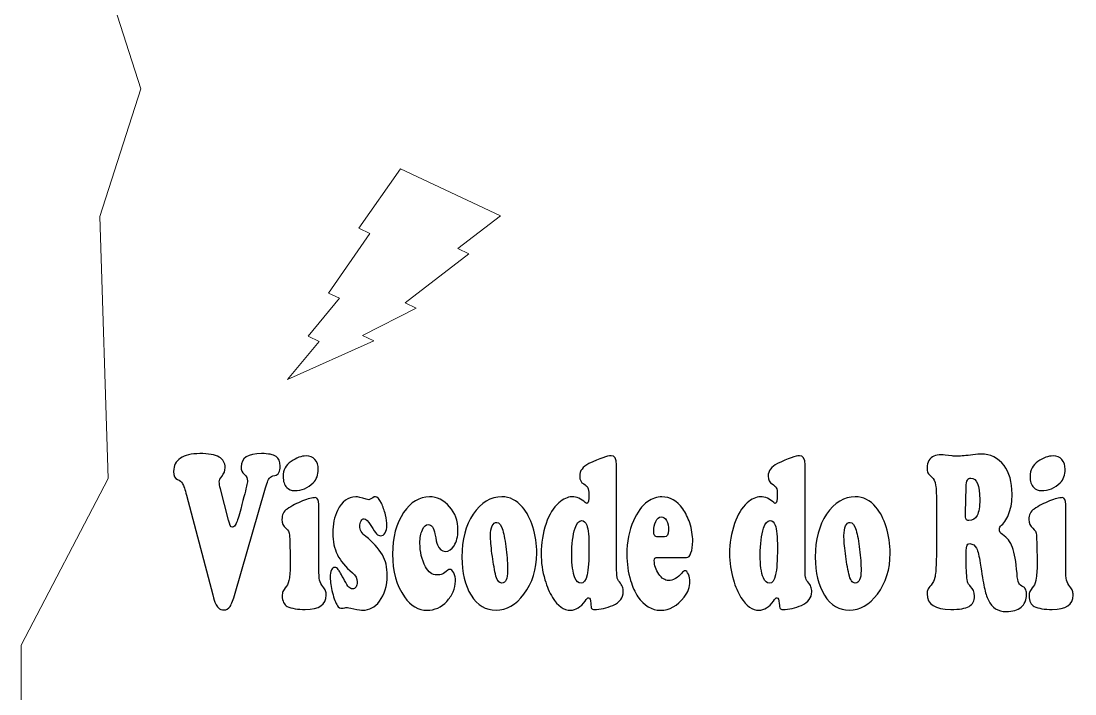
# Model space of a CAD drawing. Header units: millimetres. Extents: x -36.6 to 36.6, y -61.5 to 34.1.
# Drawn here: x -36.63 to 0.76, y -37.58 to -13.7 of the extents above; entities that cross this region are included whole.
import ezdxf

# ---------------------------------------------------------------- set-up
doc = ezdxf.new("R2010")
doc.units = ezdxf.units.MM
doc.header["$MEASUREMENT"] = 0
doc.layers.add('Camada 1', color=7, linetype='Continuous')

msp = doc.modelspace()

# ---------------------------------------------------------------- linework, layer by layer
at = {"layer": 'Camada 1', "color": 240, "lineweight": 9}
msp.add_open_spline([(2.6558, -61.481), (13.2962, -59.6781), (24.0789, -58.4279), (36.6337, -44.917), (36.6337, -44.917), (36.6337, -44.917), (36.6337, -35.8529), (36.6337, -35.8529), (36.6337, -35.8529), (36.6337, -35.8529), (33.5469, -29.9349), (33.5469, -29.9349), (33.5469, -29.9349), (33.5469, -29.9349), (33.8355, -20.6346), (33.8355, -20.6346), (33.8355, -20.6346), (33.8355, -20.6346), (32.3837, -16.1027), (32.3837, -16.1027), (32.3837, -16.1027), (32.3837, -16.1027), (33.8355, -11.5709), (33.8355, -11.5709), (33.8355, -11.5709), (33.8355, -11.5709), (33.5469, -2.2706), (33.5469, -2.2706), (33.5469, -2.2706), (33.5469, -2.2706), (36.6337, 3.6474), (36.6337, 3.6474), (36.6337, 3.6474), (36.6337, 3.6474), (36.6337, 12.7115), (36.6337, 12.7115), (36.6337, 12.7115), (24.0789, 26.2224), (13.2962, 27.4726), (2.6558, 29.2755), (2.6558, 29.2755), (2.6558, 29.2755), (2.6558, 31.2407), (2.6558, 31.2407), (2.6558, 31.2407), (2.6558, 31.2407), (2.6159, 31.2407), (2.6159, 31.2407), (2.6159, 31.2407), (2.6159, 32.8047), (1.3658, 34.0726), (-0.1763, 34.0726), (-0.1763, 34.0726), (-1.7184, 34.0726), (-2.9685, 32.8047), (-2.9685, 31.2407), (-2.9685, 31.2407), (-2.9685, 31.2407), (-3.0084, 31.2407), (-3.0084, 31.2407), (-3.0084, 31.2407), (-3.0084, 31.2407), (-3.0084, 29.2299), (-3.0084, 29.2299), (-3.0084, 29.2299), (-19.2991, 28.4304), (-30.5081, 20.9288), (-36.6336, 13.8361), (-36.6336, 13.8361), (-36.6336, 13.8361), (-36.6335, 3.6474), (-36.6335, 3.6474), (-36.6335, 3.6474), (-36.6335, 3.6474), (-33.5467, -2.2706), (-33.5467, -2.2706), (-33.5467, -2.2706), (-33.5467, -2.2706), (-33.8353, -11.5709), (-33.8353, -11.5709), (-33.8353, -11.5709), (-33.8353, -11.5709), (-32.3835, -16.1027), (-32.3835, -16.1027), (-32.3835, -16.1027), (-32.3835, -16.1027), (-33.8353, -20.6346), (-33.8353, -20.6346), (-33.8353, -20.6346), (-33.8353, -20.6346), (-33.5467, -29.9349), (-33.5467, -29.9349), (-33.5467, -29.9349), (-33.5467, -29.9349), (-36.6335, -35.8529), (-36.6335, -35.8529), (-36.6335, -35.8529), (-36.6335, -35.8529), (-36.6336, -46.0416), (-36.6336, -46.0416), (-36.6336, -46.0416), (-30.5081, -53.1343), (-19.2991, -60.6359), (-3.0084, -61.4354), (-3.0084, -61.4354), (2.6558, -61.481), (-3.0084, -61.4354), (2.6558, -61.481)], degree=3, knots=[0, 0, 0, 0, 0.0357143, 0.0357143, 0.0357143, 0.0357143, 0.0714286, 0.0714286, 0.0714286, 0.0714286, 0.1071429, 0.1071429, 0.1071429, 0.1071429, 0.1428571, 0.1428571, 0.1428571, 0.1428571, 0.1785714, 0.1785714, 0.1785714, 0.1785714, 0.2142857, 0.2142857, 0.2142857, 0.2142857, 0.25, 0.25, 0.25, 0.25, 0.2857143, 0.2857143, 0.2857143, 0.2857143, 0.3214286, 0.3214286, 0.3214286, 0.3214286, 0.3571429, 0.3571429, 0.3571429, 0.3571429, 0.3928571, 0.3928571, 0.3928571, 0.3928571, 0.4285714, 0.4285714, 0.4285714, 0.4285714, 0.4642857, 0.4642857, 0.4642857, 0.4642857, 0.5, 0.5, 0.5, 0.5, 0.5357143, 0.5357143, 0.5357143, 0.5357143, 0.5714286, 0.5714286, 0.5714286, 0.5714286, 0.6071429, 0.6071429, 0.6071429, 0.6071429, 0.6428571, 0.6428571, 0.6428571, 0.6428571, 0.6785714, 0.6785714, 0.6785714, 0.6785714, 0.7142857, 0.7142857, 0.7142857, 0.7142857, 0.75, 0.75, 0.75, 0.75, 0.7857143, 0.7857143, 0.7857143, 0.7857143, 0.8214286, 0.8214286, 0.8214286, 0.8214286, 0.8571429, 0.8571429, 0.8571429, 0.8571429, 0.8928571, 0.8928571, 0.8928571, 0.8928571, 0.9285714, 0.9285714, 0.9285714, 0.9285714, 1, 1, 1, 1], dxfattribs=at)
at = {"layer": 'Camada 1', "color": 175, "lineweight": 9}
msp.add_open_spline([(-19.6238, -20.6148), (-19.6238, -20.6148), (-23.1707, -18.9435), (-23.1707, -18.9435), (-23.1707, -18.9435), (-23.1707, -18.9435), (-24.6475, -21.0553), (-24.6475, -21.0553), (-24.6475, -21.0553), (-24.6475, -21.0553), (-24.2533, -21.2411), (-24.2533, -21.2411), (-24.2533, -21.2411), (-24.2533, -21.2411), (-25.7302, -23.353), (-25.7302, -23.353), (-25.7302, -23.353), (-25.7302, -23.353), (-25.336, -23.5388), (-25.336, -23.5388), (-25.336, -23.5388), (-25.336, -23.5388), (-26.4519, -24.8848), (-26.4519, -24.8848), (-26.4519, -24.8848), (-26.4519, -24.8848), (-26.0578, -25.0705), (-26.0578, -25.0705), (-26.0578, -25.0705), (-26.0578, -25.0705), (-27.1738, -26.4167), (-27.1738, -26.4167), (-27.1738, -26.4167), (-27.1738, -26.4167), (-24.1205, -25.0475), (-24.1205, -25.0475), (-24.1205, -25.0475), (-24.1205, -25.0475), (-24.5146, -24.8618), (-24.5146, -24.8618), (-24.5146, -24.8618), (-24.5146, -24.8618), (-22.6105, -23.8871), (-22.6105, -23.8871), (-22.6105, -23.8871), (-22.6105, -23.8871), (-23.0046, -23.7014), (-23.0046, -23.7014), (-23.0046, -23.7014), (-23.0046, -23.7014), (-20.7396, -21.9609), (-20.7396, -21.9609), (-20.7396, -21.9609), (-20.7396, -21.9609), (-21.1337, -21.7752), (-21.1337, -21.7752), (-21.1337, -21.7752), (-21.1337, -21.7752), (-19.6238, -20.6148), (-19.6238, -20.6148)], degree=3, knots=[0, 0, 0, 0, 0.0625, 0.0625, 0.0625, 0.0625, 0.125, 0.125, 0.125, 0.125, 0.1875, 0.1875, 0.1875, 0.1875, 0.25, 0.25, 0.25, 0.25, 0.3125, 0.3125, 0.3125, 0.3125, 0.375, 0.375, 0.375, 0.375, 0.4375, 0.4375, 0.4375, 0.4375, 0.5, 0.5, 0.5, 0.5, 0.5625, 0.5625, 0.5625, 0.5625, 0.625, 0.625, 0.625, 0.625, 0.6875, 0.6875, 0.6875, 0.6875, 0.75, 0.75, 0.75, 0.75, 0.8125, 0.8125, 0.8125, 0.8125, 0.875, 0.875, 0.875, 0.875, 1, 1, 1, 1], dxfattribs=at)
at = {"layer": 'Camada 1', "color": 250}
for points, knots in [([(-27.9872, -30.3531), (-27.9872, -30.3531), (-29.0341, -34.007), (-29.0341, -34.007), (-29.0341, -34.007), (-29.098, -34.2325), (-29.1595, -34.3882), (-29.2172, -34.4728), (-29.2172, -34.4728), (-29.2748, -34.5573), (-29.3481, -34.6003), (-29.4361, -34.6003), (-29.4361, -34.6003), (-29.5094, -34.6003), (-29.5748, -34.5734), (-29.6324, -34.5184), (-29.6324, -34.5184), (-29.6768, -34.4755), (-29.7111, -34.4271), (-29.736, -34.3707), (-29.736, -34.3707), (-29.7609, -34.3144), (-29.7929, -34.2124), (-29.831, -34.066), (-29.831, -34.066), (-29.831, -34.066), (-30.7643, -30.5222), (-30.7643, -30.5222), (-30.7643, -30.5222), (-30.8157, -30.3236), (-30.8624, -30.188), (-30.9045, -30.1155), (-30.9045, -30.1155), (-30.9466, -30.043), (-31.0066, -29.996), (-31.0837, -29.9719), (-31.0837, -29.9719), (-31.1748, -29.9423), (-31.2208, -29.8457), (-31.2208, -29.6806), (-31.2208, -29.6806), (-31.2208, -29.4792), (-31.1405, -29.3235), (-30.9809, -29.2148), (-30.9809, -29.2148), (-30.8212, -29.1061), (-30.5921, -29.051), (-30.2938, -29.051), (-30.2938, -29.051), (-29.9837, -29.051), (-29.7555, -29.0926), (-29.6098, -29.1732), (-29.6098, -29.1732), (-29.4634, -29.2551), (-29.3902, -29.3812), (-29.3902, -29.5504), (-29.3902, -29.5504), (-29.3902, -29.6618), (-29.4299, -29.7638), (-29.5094, -29.8578), (-29.5094, -29.8578), (-29.5701, -29.9289), (-29.6005, -29.996), (-29.6005, -30.0578), (-29.6005, -30.0578), (-29.6005, -30.1155), (-29.5864, -30.1987), (-29.5592, -30.3061), (-29.5592, -30.3061), (-29.5592, -30.3061), (-29.2741, -31.4149), (-29.2741, -31.4149), (-29.2741, -31.4149), (-29.2328, -31.5773), (-29.1868, -31.6592), (-29.1346, -31.6592), (-29.1346, -31.6592), (-29.0848, -31.6592), (-29.0396, -31.6162), (-28.9999, -31.529), (-28.9999, -31.529), (-28.9609, -31.4431), (-28.9071, -31.2726), (-28.8402, -31.0176), (-28.8402, -31.0176), (-28.7202, -30.5612), (-28.6501, -30.2927), (-28.6306, -30.2095), (-28.6306, -30.2095), (-28.6104, -30.1276), (-28.601, -30.0631), (-28.601, -30.0189), (-28.601, -30.0189), (-28.601, -29.9303), (-28.6368, -29.8537), (-28.7077, -29.7907), (-28.7077, -29.7907), (-28.7872, -29.7195), (-28.8269, -29.6296), (-28.8269, -29.5195), (-28.8269, -29.5195), (-28.8269, -29.2081), (-28.5838, -29.051), (-28.0986, -29.051), (-28.0986, -29.051), (-27.857, -29.051), (-27.6857, -29.0846), (-27.586, -29.1517), (-27.586, -29.1517), (-27.4863, -29.2188), (-27.4372, -29.3329), (-27.4372, -29.4967), (-27.4372, -29.4967), (-27.4372, -29.69), (-27.5026, -29.8014), (-27.6335, -29.8309), (-27.6335, -29.8309), (-27.7262, -29.8484), (-27.7862, -29.8752), (-27.8135, -29.9088), (-27.8135, -29.9088), (-27.8617, -29.9692), (-27.9202, -30.1168), (-27.9872, -30.3531)], [0, 0, 0, 0, 0.03125, 0.03125, 0.03125, 0.03125, 0.0625, 0.0625, 0.0625, 0.0625, 0.09375, 0.09375, 0.09375, 0.09375, 0.125, 0.125, 0.125, 0.125, 0.15625, 0.15625, 0.15625, 0.15625, 0.1875, 0.1875, 0.1875, 0.1875, 0.21875, 0.21875, 0.21875, 0.21875, 0.25, 0.25, 0.25, 0.25, 0.28125, 0.28125, 0.28125, 0.28125, 0.3125, 0.3125, 0.3125, 0.3125, 0.34375, 0.34375, 0.34375, 0.34375, 0.375, 0.375, 0.375, 0.375, 0.40625, 0.40625, 0.40625, 0.40625, 0.4375, 0.4375, 0.4375, 0.4375, 0.46875, 0.46875, 0.46875, 0.46875, 0.5, 0.5, 0.5, 0.5, 0.53125, 0.53125, 0.53125, 0.53125, 0.5625, 0.5625, 0.5625, 0.5625, 0.59375, 0.59375, 0.59375, 0.59375, 0.625, 0.625, 0.625, 0.625, 0.65625, 0.65625, 0.65625, 0.65625, 0.6875, 0.6875, 0.6875, 0.6875, 0.71875, 0.71875, 0.71875, 0.71875, 0.75, 0.75, 0.75, 0.75, 0.78125, 0.78125, 0.78125, 0.78125, 0.8125, 0.8125, 0.8125, 0.8125, 0.84375, 0.84375, 0.84375, 0.84375, 0.875, 0.875, 0.875, 0.875, 0.90625, 0.90625, 0.90625, 0.90625, 0.9375, 0.9375, 0.9375, 0.9375, 1, 1, 1, 1]), ([(-26.5195, -29.1342), (-26.387, -29.1342), (-26.2819, -29.1772), (-26.2048, -29.2618), (-26.2048, -29.2618), (-26.1268, -29.3477), (-26.0879, -29.4618), (-26.0879, -29.6067), (-26.0879, -29.6067), (-26.0879, -29.8081), (-26.1463, -29.9678), (-26.264, -30.086), (-26.264, -30.086), (-26.4494, -30.2726), (-26.6737, -30.3652), (-26.937, -30.3652), (-26.937, -30.3652), (-27.0484, -30.3652), (-27.1364, -30.3289), (-27.2019, -30.2551), (-27.2019, -30.2551), (-27.2899, -30.1611), (-27.3343, -30.0296), (-27.3343, -29.8618), (-27.3343, -29.8618), (-27.3343, -29.6363), (-27.2408, -29.4591), (-27.0531, -29.3302), (-27.0531, -29.3302), (-26.863, -29.2), (-26.6854, -29.1342), (-26.5195, -29.1342)], [0, 0, 0, 0, 0.1111111, 0.1111111, 0.1111111, 0.1111111, 0.2222222, 0.2222222, 0.2222222, 0.2222222, 0.3333333, 0.3333333, 0.3333333, 0.3333333, 0.4444444, 0.4444444, 0.4444444, 0.4444444, 0.5555556, 0.5555556, 0.5555556, 0.5555556, 0.6666667, 0.6666667, 0.6666667, 0.6666667, 0.7777778, 0.7777778, 0.7777778, 0.7777778, 1, 1, 1, 1]), ([(-15.5013, -29.4484), (-15.5013, -29.4484), (-15.5013, -33.0391), (-15.5013, -33.0391), (-15.5013, -33.0391), (-15.5013, -33.2432), (-15.4958, -33.3747), (-15.4864, -33.4324), (-15.4864, -33.4324), (-15.4763, -33.4902), (-15.4483, -33.5465), (-15.4031, -33.6016), (-15.4031, -33.6016), (-15.3485, -33.6674), (-15.3112, -33.7251), (-15.2925, -33.7747), (-15.2925, -33.7747), (-15.273, -33.8244), (-15.2636, -33.8848), (-15.2636, -33.956), (-15.2636, -33.956), (-15.2636, -34.1654), (-15.386, -34.3251), (-15.6313, -34.4352), (-15.6313, -34.4352), (-15.8518, -34.5318), (-16.0723, -34.5815), (-16.2927, -34.5815), (-16.2927, -34.5815), (-16.3418, -34.5815), (-16.3729, -34.5681), (-16.3877, -34.5439), (-16.3877, -34.5439), (-16.4025, -34.5184), (-16.4119, -34.4593), (-16.4166, -34.364), (-16.4166, -34.364), (-16.4236, -34.2311), (-16.4516, -34.164), (-16.4984, -34.164), (-16.4984, -34.164), (-16.5241, -34.164), (-16.5646, -34.203), (-16.6191, -34.2822), (-16.6191, -34.2822), (-16.7749, -34.4996), (-16.9471, -34.6083), (-17.1372, -34.6083), (-17.1372, -34.6083), (-17.3732, -34.6083), (-17.5859, -34.458), (-17.7744, -34.156), (-17.7744, -34.156), (-17.885, -33.9748), (-17.9754, -33.7667), (-18.0439, -33.5304), (-18.0439, -33.5304), (-18.135, -33.2244), (-18.1802, -32.913), (-18.1802, -32.5988), (-18.1802, -32.5988), (-18.1802, -32.2297), (-18.121, -31.8726), (-18.0026, -31.529), (-18.0026, -31.529), (-17.8928, -31.2122), (-17.744, -30.9679), (-17.5555, -30.7974), (-17.5555, -30.7974), (-17.3966, -30.6565), (-17.2407, -30.5853), (-17.0873, -30.5853), (-17.0873, -30.5853), (-16.9105, -30.5853), (-16.7523, -30.6538), (-16.6129, -30.7894), (-16.6129, -30.7894), (-16.5895, -30.8108), (-16.5716, -30.8216), (-16.5576, -30.8216), (-16.5576, -30.8216), (-16.5093, -30.8216), (-16.4851, -30.7088), (-16.4851, -30.4833), (-16.4851, -30.4833), (-16.4851, -30.3867), (-16.4984, -30.3115), (-16.5249, -30.2605), (-16.5249, -30.2605), (-16.5513, -30.2095), (-16.5988, -30.1652), (-16.6674, -30.1289), (-16.6674, -30.1289), (-16.7633, -30.0766), (-16.8115, -29.9853), (-16.8115, -29.8537), (-16.8115, -29.8537), (-16.8115, -29.6618), (-16.7009, -29.5128), (-16.4805, -29.4054), (-16.4805, -29.4054), (-16.0909, -29.2188), (-15.83, -29.1262), (-15.6975, -29.1262), (-15.6975, -29.1262), (-15.5667, -29.1262), (-15.5013, -29.2336), (-15.5013, -29.4484)], [0, 0, 0, 0, 0.0357143, 0.0357143, 0.0357143, 0.0357143, 0.0714286, 0.0714286, 0.0714286, 0.0714286, 0.1071429, 0.1071429, 0.1071429, 0.1071429, 0.1428571, 0.1428571, 0.1428571, 0.1428571, 0.1785714, 0.1785714, 0.1785714, 0.1785714, 0.2142857, 0.2142857, 0.2142857, 0.2142857, 0.25, 0.25, 0.25, 0.25, 0.2857143, 0.2857143, 0.2857143, 0.2857143, 0.3214286, 0.3214286, 0.3214286, 0.3214286, 0.3571429, 0.3571429, 0.3571429, 0.3571429, 0.3928571, 0.3928571, 0.3928571, 0.3928571, 0.4285714, 0.4285714, 0.4285714, 0.4285714, 0.4642857, 0.4642857, 0.4642857, 0.4642857, 0.5, 0.5, 0.5, 0.5, 0.5357143, 0.5357143, 0.5357143, 0.5357143, 0.5714286, 0.5714286, 0.5714286, 0.5714286, 0.6071429, 0.6071429, 0.6071429, 0.6071429, 0.6428571, 0.6428571, 0.6428571, 0.6428571, 0.6785714, 0.6785714, 0.6785714, 0.6785714, 0.7142857, 0.7142857, 0.7142857, 0.7142857, 0.75, 0.75, 0.75, 0.75, 0.7857143, 0.7857143, 0.7857143, 0.7857143, 0.8214286, 0.8214286, 0.8214286, 0.8214286, 0.8571429, 0.8571429, 0.8571429, 0.8571429, 0.8928571, 0.8928571, 0.8928571, 0.8928571, 0.9285714, 0.9285714, 0.9285714, 0.9285714, 1, 1, 1, 1]), ([(-8.8144, -29.4484), (-8.8144, -29.4484), (-8.8144, -33.0391), (-8.8144, -33.0391), (-8.8144, -33.0391), (-8.8144, -33.2432), (-8.8089, -33.3747), (-8.7995, -33.4324), (-8.7995, -33.4324), (-8.7894, -33.4902), (-8.7614, -33.5465), (-8.7162, -33.6016), (-8.7162, -33.6016), (-8.6616, -33.6674), (-8.6243, -33.7251), (-8.6056, -33.7747), (-8.6056, -33.7747), (-8.5861, -33.8244), (-8.5767, -33.8848), (-8.5767, -33.956), (-8.5767, -33.956), (-8.5767, -34.1654), (-8.6991, -34.3251), (-8.9444, -34.4352), (-8.9444, -34.4352), (-9.1649, -34.5318), (-9.3854, -34.5815), (-9.6058, -34.5815), (-9.6058, -34.5815), (-9.6549, -34.5815), (-9.686, -34.5681), (-9.7008, -34.5439), (-9.7008, -34.5439), (-9.7156, -34.5184), (-9.725, -34.4593), (-9.7297, -34.364), (-9.7297, -34.364), (-9.7367, -34.2311), (-9.7647, -34.164), (-9.8115, -34.164), (-9.8115, -34.164), (-9.8372, -34.164), (-9.8777, -34.203), (-9.9322, -34.2822), (-9.9322, -34.2822), (-10.088, -34.4996), (-10.2602, -34.6083), (-10.4503, -34.6083), (-10.4503, -34.6083), (-10.6863, -34.6083), (-10.899, -34.458), (-11.0875, -34.156), (-11.0875, -34.156), (-11.1981, -33.9748), (-11.2885, -33.7667), (-11.357, -33.5304), (-11.357, -33.5304), (-11.4481, -33.2244), (-11.4933, -32.913), (-11.4933, -32.5988), (-11.4933, -32.5988), (-11.4933, -32.2297), (-11.4341, -31.8726), (-11.3157, -31.529), (-11.3157, -31.529), (-11.2059, -31.2122), (-11.0571, -30.9679), (-10.8686, -30.7974), (-10.8686, -30.7974), (-10.7097, -30.6565), (-10.5538, -30.5853), (-10.4004, -30.5853), (-10.4004, -30.5853), (-10.2236, -30.5853), (-10.0654, -30.6538), (-9.926, -30.7894), (-9.926, -30.7894), (-9.9026, -30.8108), (-9.8847, -30.8216), (-9.8707, -30.8216), (-9.8707, -30.8216), (-9.8224, -30.8216), (-9.7982, -30.7088), (-9.7982, -30.4833), (-9.7982, -30.4833), (-9.7982, -30.3867), (-9.8115, -30.3115), (-9.838, -30.2605), (-9.838, -30.2605), (-9.8644, -30.2095), (-9.9119, -30.1652), (-9.9805, -30.1289), (-9.9805, -30.1289), (-10.0764, -30.0766), (-10.1246, -29.9853), (-10.1246, -29.8537), (-10.1246, -29.8537), (-10.1246, -29.6618), (-10.014, -29.5128), (-9.7936, -29.4054), (-9.7936, -29.4054), (-9.404, -29.2188), (-9.1431, -29.1262), (-9.0106, -29.1262), (-9.0106, -29.1262), (-8.8798, -29.1262), (-8.8144, -29.2336), (-8.8144, -29.4484)], [0, 0, 0, 0, 0.0357143, 0.0357143, 0.0357143, 0.0357143, 0.0714286, 0.0714286, 0.0714286, 0.0714286, 0.1071429, 0.1071429, 0.1071429, 0.1071429, 0.1428571, 0.1428571, 0.1428571, 0.1428571, 0.1785714, 0.1785714, 0.1785714, 0.1785714, 0.2142857, 0.2142857, 0.2142857, 0.2142857, 0.25, 0.25, 0.25, 0.25, 0.2857143, 0.2857143, 0.2857143, 0.2857143, 0.3214286, 0.3214286, 0.3214286, 0.3214286, 0.3571429, 0.3571429, 0.3571429, 0.3571429, 0.3928571, 0.3928571, 0.3928571, 0.3928571, 0.4285714, 0.4285714, 0.4285714, 0.4285714, 0.4642857, 0.4642857, 0.4642857, 0.4642857, 0.5, 0.5, 0.5, 0.5, 0.5357143, 0.5357143, 0.5357143, 0.5357143, 0.5714286, 0.5714286, 0.5714286, 0.5714286, 0.6071429, 0.6071429, 0.6071429, 0.6071429, 0.6428571, 0.6428571, 0.6428571, 0.6428571, 0.6785714, 0.6785714, 0.6785714, 0.6785714, 0.7142857, 0.7142857, 0.7142857, 0.7142857, 0.75, 0.75, 0.75, 0.75, 0.7857143, 0.7857143, 0.7857143, 0.7857143, 0.8214286, 0.8214286, 0.8214286, 0.8214286, 0.8571429, 0.8571429, 0.8571429, 0.8571429, 0.8928571, 0.8928571, 0.8928571, 0.8928571, 0.9285714, 0.9285714, 0.9285714, 0.9285714, 1, 1, 1, 1]), ([(-2.9632, -32.2445), (-3.0208, -32.2445), (-3.0574, -32.2753), (-3.0738, -32.3357), (-3.0738, -32.3357), (-3.0894, -32.3962), (-3.0979, -32.5358), (-3.0979, -32.7559), (-3.0979, -32.7559), (-3.0979, -33.0888), (-3.0855, -33.3492), (-3.0613, -33.5345), (-3.0613, -33.5345), (-3.0535, -33.5868), (-3.0419, -33.6284), (-3.0271, -33.6566), (-3.0271, -33.6566), (-3.0115, -33.6862), (-2.9827, -33.7211), (-2.9398, -33.7627), (-2.9398, -33.7627), (-2.8487, -33.8499), (-2.8035, -33.964), (-2.8035, -34.105), (-2.8035, -34.105), (-2.8035, -34.2781), (-2.8666, -34.4003), (-2.9936, -34.4728), (-2.9936, -34.4728), (-3.1206, -34.5453), (-3.3355, -34.5815), (-3.6386, -34.5815), (-3.6386, -34.5815), (-4.2018, -34.5815), (-4.483, -34.3976), (-4.483, -34.0298), (-4.483, -34.0298), (-4.483, -33.968), (-4.4745, -33.917), (-4.4581, -33.8794), (-4.4581, -33.8794), (-4.4409, -33.8405), (-4.4028, -33.7882), (-4.3436, -33.7197), (-4.3436, -33.7197), (-4.2766, -33.6432), (-4.2314, -33.5533), (-4.208, -33.4499), (-4.208, -33.4499), (-4.1847, -33.3465), (-4.1683, -33.168), (-4.159, -32.913), (-4.159, -32.913), (-4.1512, -32.7277), (-4.1473, -32.0606), (-4.1473, -30.9115), (-4.1473, -30.9115), (-4.1473, -30.5477), (-4.1582, -30.2994), (-4.1792, -30.1679), (-4.1792, -30.1679), (-4.201, -30.0376), (-4.2462, -29.9423), (-4.3163, -29.8819), (-4.3163, -29.8819), (-4.3833, -29.8269), (-4.4285, -29.7759), (-4.4511, -29.7302), (-4.4511, -29.7302), (-4.4737, -29.6846), (-4.4854, -29.6242), (-4.4854, -29.5504), (-4.4854, -29.5504), (-4.4854, -29.4537), (-4.4636, -29.3692), (-4.4199, -29.298), (-4.4199, -29.298), (-4.3771, -29.2255), (-4.3163, -29.1718), (-4.2384, -29.1383), (-4.2384, -29.1383), (-4.173, -29.1087), (-4.0834, -29.0953), (-3.9696, -29.0953), (-3.9696, -29.0953), (-3.919, -29.0953), (-3.7936, -29.1074), (-3.5926, -29.1342), (-3.5926, -29.1342), (-3.5552, -29.1396), (-3.4945, -29.1423), (-3.4127, -29.1423), (-3.4127, -29.1423), (-3.2756, -29.1423), (-3.0933, -29.1262), (-2.8651, -29.0953), (-2.8651, -29.0953), (-2.7201, -29.0765), (-2.6189, -29.0671), (-2.5612, -29.0671), (-2.5612, -29.0671), (-2.2356, -29.0671), (-1.9661, -29.2027), (-1.7534, -29.4725), (-1.7534, -29.4725), (-1.5618, -29.7168), (-1.4659, -30.0538), (-1.4659, -30.4873), (-1.4659, -30.4873), (-1.4659, -30.7276), (-1.4994, -30.9478), (-1.5665, -31.1451), (-1.5665, -31.1451), (-1.6334, -31.3438), (-1.7253, -31.4928), (-1.8422, -31.5921), (-1.8422, -31.5921), (-1.8913, -31.6337), (-1.9154, -31.6834), (-1.9154, -31.7411), (-1.9154, -31.7411), (-1.9154, -31.8176), (-1.878, -31.8793), (-1.8032, -31.9263), (-1.8032, -31.9263), (-1.6436, -32.0257), (-1.5267, -32.1773), (-1.4519, -32.3787), (-1.4519, -32.3787), (-1.3779, -32.5801), (-1.3242, -32.8901), (-1.2922, -33.3063), (-1.2922, -33.3063), (-1.279, -33.4794), (-1.2587, -33.5922), (-1.233, -33.6432), (-1.233, -33.6432), (-1.2073, -33.6942), (-1.1473, -33.7439), (-1.0531, -33.7909), (-1.0531, -33.7909), (-1.0235, -33.8056), (-0.9993, -33.8392), (-0.9799, -33.8902), (-0.9799, -33.8902), (-0.9596, -33.9425), (-0.9503, -33.9989), (-0.9503, -34.062), (-0.9503, -34.062), (-0.9503, -34.1426), (-0.9681, -34.2244), (-1.0048, -34.3077), (-1.0048, -34.3077), (-1.0414, -34.3895), (-1.0889, -34.4553), (-1.1465, -34.5023), (-1.1465, -34.5023), (-1.2743, -34.6043), (-1.4488, -34.6553), (-1.6716, -34.6553), (-1.6716, -34.6553), (-1.9676, -34.6553), (-2.1803, -34.5211), (-2.3081, -34.2499), (-2.3081, -34.2499), (-2.3657, -34.1305), (-2.4148, -33.9774), (-2.4553, -33.7949), (-2.4553, -33.7949), (-2.4958, -33.611), (-2.5433, -33.3251), (-2.5978, -32.9371), (-2.5978, -32.9371), (-2.6329, -32.6874), (-2.6773, -32.5129), (-2.7311, -32.4096), (-2.7311, -32.4096), (-2.7855, -32.3076), (-2.8627, -32.2525), (-2.9632, -32.2445)], [0, 0, 0, 0, 0.0217391, 0.0217391, 0.0217391, 0.0217391, 0.0434783, 0.0434783, 0.0434783, 0.0434783, 0.0652174, 0.0652174, 0.0652174, 0.0652174, 0.0869565, 0.0869565, 0.0869565, 0.0869565, 0.1086957, 0.1086957, 0.1086957, 0.1086957, 0.1304348, 0.1304348, 0.1304348, 0.1304348, 0.1521739, 0.1521739, 0.1521739, 0.1521739, 0.173913, 0.173913, 0.173913, 0.173913, 0.1956522, 0.1956522, 0.1956522, 0.1956522, 0.2173913, 0.2173913, 0.2173913, 0.2173913, 0.2391304, 0.2391304, 0.2391304, 0.2391304, 0.2608696, 0.2608696, 0.2608696, 0.2608696, 0.2826087, 0.2826087, 0.2826087, 0.2826087, 0.3043478, 0.3043478, 0.3043478, 0.3043478, 0.326087, 0.326087, 0.326087, 0.326087, 0.3478261, 0.3478261, 0.3478261, 0.3478261, 0.3695652, 0.3695652, 0.3695652, 0.3695652, 0.3913043, 0.3913043, 0.3913043, 0.3913043, 0.4130435, 0.4130435, 0.4130435, 0.4130435, 0.4347826, 0.4347826, 0.4347826, 0.4347826, 0.4565217, 0.4565217, 0.4565217, 0.4565217, 0.4782609, 0.4782609, 0.4782609, 0.4782609, 0.5, 0.5, 0.5, 0.5, 0.5217391, 0.5217391, 0.5217391, 0.5217391, 0.5434783, 0.5434783, 0.5434783, 0.5434783, 0.5652174, 0.5652174, 0.5652174, 0.5652174, 0.5869565, 0.5869565, 0.5869565, 0.5869565, 0.6086957, 0.6086957, 0.6086957, 0.6086957, 0.6304348, 0.6304348, 0.6304348, 0.6304348, 0.6521739, 0.6521739, 0.6521739, 0.6521739, 0.673913, 0.673913, 0.673913, 0.673913, 0.6956522, 0.6956522, 0.6956522, 0.6956522, 0.7173913, 0.7173913, 0.7173913, 0.7173913, 0.7391304, 0.7391304, 0.7391304, 0.7391304, 0.7608696, 0.7608696, 0.7608696, 0.7608696, 0.7826087, 0.7826087, 0.7826087, 0.7826087, 0.8043478, 0.8043478, 0.8043478, 0.8043478, 0.826087, 0.826087, 0.826087, 0.826087, 0.8478261, 0.8478261, 0.8478261, 0.8478261, 0.8695652, 0.8695652, 0.8695652, 0.8695652, 0.8913043, 0.8913043, 0.8913043, 0.8913043, 0.9130435, 0.9130435, 0.9130435, 0.9130435, 0.9347826, 0.9347826, 0.9347826, 0.9347826, 0.9565217, 0.9565217, 0.9565217, 0.9565217, 1, 1, 1, 1]), ([(-0.0147, -29.1342), (0.1178, -29.1342), (0.2229, -29.1772), (0.3, -29.2618), (0.3, -29.2618), (0.378, -29.3477), (0.4169, -29.4618), (0.4169, -29.6067), (0.4169, -29.6067), (0.4169, -29.8081), (0.3585, -29.9678), (0.2408, -30.086), (0.2408, -30.086), (0.0554, -30.2726), (-0.1689, -30.3652), (-0.4322, -30.3652), (-0.4322, -30.3652), (-0.5436, -30.3652), (-0.6316, -30.3289), (-0.6971, -30.2551), (-0.6971, -30.2551), (-0.7851, -30.1611), (-0.8295, -30.0296), (-0.8295, -29.8618), (-0.8295, -29.8618), (-0.8295, -29.6363), (-0.736, -29.4591), (-0.5483, -29.3302), (-0.5483, -29.3302), (-0.3582, -29.2), (-0.1806, -29.1342), (-0.0147, -29.1342)], [0, 0, 0, 0, 0.1111111, 0.1111111, 0.1111111, 0.1111111, 0.2222222, 0.2222222, 0.2222222, 0.2222222, 0.3333333, 0.3333333, 0.3333333, 0.3333333, 0.4444444, 0.4444444, 0.4444444, 0.4444444, 0.5555556, 0.5555556, 0.5555556, 0.5555556, 0.6666667, 0.6666667, 0.6666667, 0.6666667, 0.7777778, 0.7777778, 0.7777778, 0.7777778, 1, 1, 1, 1]), ([(-3.0956, -30.239), (-3.0956, -30.239), (-3.1206, -31.1558), (-3.1206, -31.1558), (-3.1206, -31.1558), (-3.1206, -31.1639), (-3.1206, -31.1746), (-3.1206, -31.1907), (-3.1206, -31.1907), (-3.1206, -31.2847), (-3.1127, -31.3478), (-3.0964, -31.38), (-3.0964, -31.38), (-3.0808, -31.4109), (-3.0481, -31.427), (-2.9998, -31.427), (-2.9998, -31.427), (-2.8658, -31.427), (-2.7684, -31.3679), (-2.7077, -31.2484), (-2.7077, -31.2484), (-2.6462, -31.129), (-2.6157, -30.9384), (-2.6157, -30.6753), (-2.6157, -30.6753), (-2.6157, -30.1692), (-2.7201, -29.9168), (-2.9289, -29.9168), (-2.9289, -29.9168), (-2.9881, -29.9168), (-3.0302, -29.941), (-3.0544, -29.988), (-3.0544, -29.988), (-3.0785, -30.035), (-3.0925, -30.1182), (-3.0956, -30.239)], [0, 0, 0, 0, 0.1, 0.1, 0.1, 0.1, 0.2, 0.2, 0.2, 0.2, 0.3, 0.3, 0.3, 0.3, 0.4, 0.4, 0.4, 0.4, 0.5, 0.5, 0.5, 0.5, 0.6, 0.6, 0.6, 0.6, 0.7, 0.7, 0.7, 0.7, 0.8, 0.8, 0.8, 0.8, 1, 1, 1, 1]), ([(-26.0676, -30.8565), (-26.0676, -30.8565), (-26.0676, -33.1412), (-26.0676, -33.1412), (-26.0676, -33.1412), (-26.0676, -33.3224), (-26.0583, -33.4553), (-26.0388, -33.5385), (-26.0388, -33.5385), (-26.0201, -33.6231), (-25.9812, -33.6996), (-25.9235, -33.7707), (-25.9235, -33.7707), (-25.8768, -33.8284), (-25.8448, -33.8781), (-25.8293, -33.9184), (-25.8293, -33.9184), (-25.8129, -33.9586), (-25.8051, -34.011), (-25.8051, -34.0741), (-25.8051, -34.0741), (-25.8051, -34.4124), (-26.0536, -34.5815), (-26.5514, -34.5815), (-26.5514, -34.5815), (-26.8194, -34.5815), (-27.0313, -34.5439), (-27.1878, -34.4714), (-27.1878, -34.4714), (-27.2416, -34.4446), (-27.2845, -34.3989), (-27.3171, -34.3332), (-27.3171, -34.3332), (-27.3499, -34.2674), (-27.3662, -34.1936), (-27.3662, -34.109), (-27.3662, -34.109), (-27.3662, -34.0378), (-27.3576, -33.9828), (-27.3413, -33.9439), (-27.3413, -33.9439), (-27.3242, -33.905), (-27.2813, -33.8419), (-27.2128, -33.7546), (-27.2128, -33.7546), (-27.166, -33.6942), (-27.1325, -33.5962), (-27.113, -33.4606), (-27.113, -33.4606), (-27.0928, -33.3237), (-27.0827, -33.121), (-27.0827, -32.8512), (-27.0827, -32.8512), (-27.0827, -32.764), (-27.0866, -32.6015), (-27.0936, -32.3653), (-27.0936, -32.3653), (-27.0998, -32.1277), (-27.1053, -31.9894), (-27.1084, -31.9505), (-27.1084, -31.9505), (-27.117, -31.8431), (-27.1598, -31.7599), (-27.2361, -31.7022), (-27.2361, -31.7022), (-27.3304, -31.631), (-27.3771, -31.5263), (-27.3771, -31.388), (-27.3771, -31.388), (-27.3771, -31.2229), (-27.3156, -31.0994), (-27.1925, -31.0176), (-27.1925, -31.0176), (-27.0219, -30.9048), (-26.8396, -30.8095), (-26.6449, -30.7303), (-26.6449, -30.7303), (-26.4501, -30.6524), (-26.2998, -30.6135), (-26.193, -30.6135), (-26.193, -30.6135), (-26.1089, -30.6135), (-26.0676, -30.6941), (-26.0676, -30.8565)], [0, 0, 0, 0, 0.0454545, 0.0454545, 0.0454545, 0.0454545, 0.0909091, 0.0909091, 0.0909091, 0.0909091, 0.1363636, 0.1363636, 0.1363636, 0.1363636, 0.1818182, 0.1818182, 0.1818182, 0.1818182, 0.2272727, 0.2272727, 0.2272727, 0.2272727, 0.2727273, 0.2727273, 0.2727273, 0.2727273, 0.3181818, 0.3181818, 0.3181818, 0.3181818, 0.3636364, 0.3636364, 0.3636364, 0.3636364, 0.4090909, 0.4090909, 0.4090909, 0.4090909, 0.4545455, 0.4545455, 0.4545455, 0.4545455, 0.5, 0.5, 0.5, 0.5, 0.5454545, 0.5454545, 0.5454545, 0.5454545, 0.5909091, 0.5909091, 0.5909091, 0.5909091, 0.6363636, 0.6363636, 0.6363636, 0.6363636, 0.6818182, 0.6818182, 0.6818182, 0.6818182, 0.7272727, 0.7272727, 0.7272727, 0.7272727, 0.7727273, 0.7727273, 0.7727273, 0.7727273, 0.8181818, 0.8181818, 0.8181818, 0.8181818, 0.8636364, 0.8636364, 0.8636364, 0.8636364, 0.9090909, 0.9090909, 0.9090909, 0.9090909, 1, 1, 1, 1]), ([(-24.7574, -30.5853), (-24.681, -30.5853), (-24.5571, -30.6135), (-24.385, -30.6712), (-24.385, -30.6712), (-24.3499, -30.682), (-24.3211, -30.6873), (-24.2985, -30.6873), (-24.2985, -30.6873), (-24.2728, -30.6873), (-24.2222, -30.6645), (-24.1481, -30.6162), (-24.1481, -30.6162), (-24.1131, -30.5934), (-24.0835, -30.5813), (-24.0586, -30.5813), (-24.0586, -30.5813), (-23.9885, -30.5813), (-23.9184, -30.6592), (-23.8467, -30.8135), (-23.8467, -30.8135), (-23.789, -30.937), (-23.7415, -31.0713), (-23.7049, -31.2189), (-23.7049, -31.2189), (-23.6683, -31.3652), (-23.6504, -31.4928), (-23.6504, -31.6001), (-23.6504, -31.6001), (-23.6504, -31.7048), (-23.6714, -31.7921), (-23.7143, -31.8619), (-23.7143, -31.8619), (-23.7571, -31.9304), (-23.8101, -31.9653), (-23.8739, -31.9653), (-23.8739, -31.9653), (-23.9269, -31.9653), (-23.9744, -31.9438), (-24.0165, -31.8995), (-24.0165, -31.8995), (-24.0586, -31.8538), (-24.1256, -31.7559), (-24.2183, -31.6042), (-24.2183, -31.6042), (-24.3157, -31.4417), (-24.3967, -31.3599), (-24.4605, -31.3599), (-24.4605, -31.3599), (-24.5034, -31.3599), (-24.54, -31.3867), (-24.5711, -31.4404), (-24.5711, -31.4404), (-24.6023, -31.4941), (-24.6179, -31.5585), (-24.6179, -31.631), (-24.6179, -31.631), (-24.6179, -31.7599), (-24.5462, -31.8807), (-24.4037, -31.9934), (-24.4037, -31.9934), (-24.1466, -32.1921), (-23.9495, -32.4096), (-23.8124, -32.6458), (-23.8124, -32.6458), (-23.6963, -32.8458), (-23.6387, -33.0888), (-23.6387, -33.3774), (-23.6387, -33.3774), (-23.6387, -33.7425), (-23.7314, -34.0459), (-23.9176, -34.2902), (-23.9176, -34.2902), (-24.0773, -34.5023), (-24.2728, -34.6083), (-24.5042, -34.6083), (-24.5042, -34.6083), (-24.5634, -34.6083), (-24.6709, -34.5909), (-24.8282, -34.5573), (-24.8282, -34.5573), (-24.9754, -34.5291), (-25.058, -34.5144), (-25.0767, -34.5144), (-25.0767, -34.5144), (-25.0962, -34.5144), (-25.1196, -34.5184), (-25.1453, -34.5265), (-25.1453, -34.5265), (-25.1889, -34.5359), (-25.2209, -34.5412), (-25.2411, -34.5412), (-25.2411, -34.5412), (-25.3128, -34.5412), (-25.3689, -34.5104), (-25.4102, -34.4473), (-25.4102, -34.4473), (-25.4724, -34.3506), (-25.5301, -34.1976), (-25.5831, -33.9895), (-25.5831, -33.9895), (-25.6368, -33.7801), (-25.6633, -33.6016), (-25.6633, -33.4526), (-25.6633, -33.4526), (-25.6633, -33.211), (-25.6088, -33.0901), (-25.499, -33.0901), (-25.499, -33.0901), (-25.4561, -33.0901), (-25.4171, -33.1143), (-25.3813, -33.1626), (-25.3813, -33.1626), (-25.3455, -33.2123), (-25.2707, -33.3412), (-25.1562, -33.5506), (-25.1562, -33.5506), (-25.0939, -33.666), (-25.0425, -33.7452), (-25.0012, -33.7882), (-25.0012, -33.7882), (-24.9599, -33.8311), (-24.9163, -33.8539), (-24.8687, -33.8539), (-24.8687, -33.8539), (-24.8189, -33.8539), (-24.7784, -33.8311), (-24.748, -33.7841), (-24.748, -33.7841), (-24.7176, -33.7385), (-24.7021, -33.6781), (-24.7021, -33.6016), (-24.7021, -33.6016), (-24.7021, -33.4835), (-24.7612, -33.3761), (-24.8781, -33.2794), (-24.8781, -33.2794), (-25.1235, -33.0727), (-25.3003, -32.8579), (-25.4086, -32.6378), (-25.4086, -32.6378), (-25.5176, -32.4176), (-25.5722, -32.1639), (-25.5722, -31.8753), (-25.5722, -31.8753), (-25.5722, -31.5639), (-25.5161, -31.2941), (-25.4055, -31.0686), (-25.4055, -31.0686), (-25.2473, -30.7464), (-25.0308, -30.5853), (-24.7574, -30.5853)], [0, 0, 0, 0, 0.025641, 0.025641, 0.025641, 0.025641, 0.0512821, 0.0512821, 0.0512821, 0.0512821, 0.0769231, 0.0769231, 0.0769231, 0.0769231, 0.1025641, 0.1025641, 0.1025641, 0.1025641, 0.1282051, 0.1282051, 0.1282051, 0.1282051, 0.1538462, 0.1538462, 0.1538462, 0.1538462, 0.1794872, 0.1794872, 0.1794872, 0.1794872, 0.2051282, 0.2051282, 0.2051282, 0.2051282, 0.2307692, 0.2307692, 0.2307692, 0.2307692, 0.2564103, 0.2564103, 0.2564103, 0.2564103, 0.2820513, 0.2820513, 0.2820513, 0.2820513, 0.3076923, 0.3076923, 0.3076923, 0.3076923, 0.3333333, 0.3333333, 0.3333333, 0.3333333, 0.3589744, 0.3589744, 0.3589744, 0.3589744, 0.3846154, 0.3846154, 0.3846154, 0.3846154, 0.4102564, 0.4102564, 0.4102564, 0.4102564, 0.4358974, 0.4358974, 0.4358974, 0.4358974, 0.4615385, 0.4615385, 0.4615385, 0.4615385, 0.4871795, 0.4871795, 0.4871795, 0.4871795, 0.5128205, 0.5128205, 0.5128205, 0.5128205, 0.5384615, 0.5384615, 0.5384615, 0.5384615, 0.5641026, 0.5641026, 0.5641026, 0.5641026, 0.5897436, 0.5897436, 0.5897436, 0.5897436, 0.6153846, 0.6153846, 0.6153846, 0.6153846, 0.6410256, 0.6410256, 0.6410256, 0.6410256, 0.6666667, 0.6666667, 0.6666667, 0.6666667, 0.6923077, 0.6923077, 0.6923077, 0.6923077, 0.7179487, 0.7179487, 0.7179487, 0.7179487, 0.7435897, 0.7435897, 0.7435897, 0.7435897, 0.7692308, 0.7692308, 0.7692308, 0.7692308, 0.7948718, 0.7948718, 0.7948718, 0.7948718, 0.8205128, 0.8205128, 0.8205128, 0.8205128, 0.8461538, 0.8461538, 0.8461538, 0.8461538, 0.8717949, 0.8717949, 0.8717949, 0.8717949, 0.8974359, 0.8974359, 0.8974359, 0.8974359, 0.9230769, 0.9230769, 0.9230769, 0.9230769, 0.9487179, 0.9487179, 0.9487179, 0.9487179, 1, 1, 1, 1]), ([(-22.1423, -30.5853), (-21.8712, -30.5853), (-21.632, -30.7021), (-21.4256, -30.9357), (-21.4256, -30.9357), (-21.2293, -31.1585), (-21.1311, -31.435), (-21.1311, -31.7652), (-21.1311, -31.7652), (-21.1311, -31.9934), (-21.1764, -32.1787), (-21.2683, -32.3196), (-21.2683, -32.3196), (-21.3532, -32.4539), (-21.456, -32.5196), (-21.576, -32.5196), (-21.576, -32.5196), (-21.7021, -32.5196), (-21.7972, -32.4418), (-21.8611, -32.2847), (-21.8611, -32.2847), (-21.8813, -32.2351), (-21.9102, -32.1075), (-21.9483, -31.9022), (-21.9483, -31.9022), (-21.9888, -31.682), (-22.0675, -31.5719), (-22.1828, -31.5719), (-22.1828, -31.5719), (-22.267, -31.5719), (-22.3371, -31.635), (-22.3939, -31.7612), (-22.3939, -31.7612), (-22.4516, -31.8874), (-22.4796, -32.0418), (-22.4796, -32.2257), (-22.4796, -32.2257), (-22.4796, -32.5398), (-22.4142, -32.819), (-22.2833, -33.0633), (-22.2833, -33.0633), (-22.1774, -33.2593), (-22.0434, -33.3573), (-21.8821, -33.3573), (-21.8821, -33.3573), (-21.8058, -33.3573), (-21.7419, -33.3465), (-21.6905, -33.3251), (-21.6905, -33.3251), (-21.6383, -33.3022), (-21.5705, -33.2566), (-21.4872, -33.1881), (-21.4872, -33.1881), (-21.4661, -33.1707), (-21.442, -33.1613), (-21.4163, -33.1613), (-21.4163, -33.1613), (-21.3648, -33.1613), (-21.3189, -33.2029), (-21.2792, -33.2875), (-21.2792, -33.2875), (-21.2402, -33.3707), (-21.2199, -33.4687), (-21.2199, -33.5814), (-21.2199, -33.5814), (-21.2199, -33.6996), (-21.248, -33.8244), (-21.3048, -33.9533), (-21.3048, -33.9533), (-21.361, -34.0835), (-21.4342, -34.1962), (-21.5261, -34.2942), (-21.5261, -34.2942), (-21.724, -34.5036), (-21.9569, -34.6083), (-22.2264, -34.6083), (-22.2264, -34.6083), (-22.5396, -34.6083), (-22.8068, -34.4513), (-23.0273, -34.1372), (-23.0273, -34.1372), (-23.3108, -33.7385), (-23.4518, -33.2311), (-23.4518, -32.615), (-23.4518, -32.615), (-23.4518, -32.0216), (-23.3201, -31.5317), (-23.0576, -31.1437), (-23.0576, -31.1437), (-22.806, -30.7719), (-22.5014, -30.5853), (-22.1423, -30.5853)], [0, 0, 0, 0, 0.0416667, 0.0416667, 0.0416667, 0.0416667, 0.0833333, 0.0833333, 0.0833333, 0.0833333, 0.125, 0.125, 0.125, 0.125, 0.1666667, 0.1666667, 0.1666667, 0.1666667, 0.2083333, 0.2083333, 0.2083333, 0.2083333, 0.25, 0.25, 0.25, 0.25, 0.2916667, 0.2916667, 0.2916667, 0.2916667, 0.3333333, 0.3333333, 0.3333333, 0.3333333, 0.375, 0.375, 0.375, 0.375, 0.4166667, 0.4166667, 0.4166667, 0.4166667, 0.4583333, 0.4583333, 0.4583333, 0.4583333, 0.5, 0.5, 0.5, 0.5, 0.5416667, 0.5416667, 0.5416667, 0.5416667, 0.5833333, 0.5833333, 0.5833333, 0.5833333, 0.625, 0.625, 0.625, 0.625, 0.6666667, 0.6666667, 0.6666667, 0.6666667, 0.7083333, 0.7083333, 0.7083333, 0.7083333, 0.75, 0.75, 0.75, 0.75, 0.7916667, 0.7916667, 0.7916667, 0.7916667, 0.8333333, 0.8333333, 0.8333333, 0.8333333, 0.875, 0.875, 0.875, 0.875, 0.9166667, 0.9166667, 0.9166667, 0.9166667, 1, 1, 1, 1]), ([(-19.57, -30.5813), (-19.2919, -30.5813), (-19.0473, -30.7061), (-18.8378, -30.9545), (-18.8378, -30.9545), (-18.6867, -31.133), (-18.5659, -31.3652), (-18.4747, -31.6511), (-18.4747, -31.6511), (-18.3805, -31.9505), (-18.3329, -32.2619), (-18.3329, -32.5868), (-18.3329, -32.5868), (-18.3329, -33.1559), (-18.4849, -33.6392), (-18.7871, -34.0378), (-18.7871, -34.0378), (-19.0761, -34.4177), (-19.4072, -34.6083), (-19.7803, -34.6083), (-19.7803, -34.6083), (-20.1433, -34.6083), (-20.4379, -34.4298), (-20.663, -34.0741), (-20.663, -34.0741), (-20.8826, -33.7278), (-20.9917, -33.2767), (-20.9917, -32.721), (-20.9917, -32.721), (-20.9917, -32.1022), (-20.8577, -31.5961), (-20.5905, -31.2028), (-20.5905, -31.2028), (-20.3101, -30.788), (-19.9704, -30.5813), (-19.57, -30.5813)], [0, 0, 0, 0, 0.1, 0.1, 0.1, 0.1, 0.2, 0.2, 0.2, 0.2, 0.3, 0.3, 0.3, 0.3, 0.4, 0.4, 0.4, 0.4, 0.5, 0.5, 0.5, 0.5, 0.6, 0.6, 0.6, 0.6, 0.7, 0.7, 0.7, 0.7, 0.8, 0.8, 0.8, 0.8, 1, 1, 1, 1]), ([(-13.021, -32.7398), (-13.021, -32.7398), (-14.0937, -32.7398), (-14.0937, -32.7398), (-14.0937, -32.7398), (-14.1404, -32.7398), (-14.1638, -32.776), (-14.1638, -32.8472), (-14.1638, -32.8472), (-14.1638, -33.0177), (-14.1108, -33.1774), (-14.0033, -33.3277), (-14.0033, -33.3277), (-13.8958, -33.4794), (-13.7805, -33.5546), (-13.6574, -33.5546), (-13.6574, -33.5546), (-13.5842, -33.5546), (-13.5032, -33.5304), (-13.4143, -33.4821), (-13.4143, -33.4821), (-13.3256, -33.4338), (-13.2516, -33.3734), (-13.1939, -33.3022), (-13.1939, -33.3022), (-13.1425, -33.2405), (-13.1012, -33.2083), (-13.0708, -33.2083), (-13.0708, -33.2083), (-13.0311, -33.2083), (-12.9922, -33.2499), (-12.9548, -33.3345), (-12.9548, -33.3345), (-12.9166, -33.4177), (-12.8971, -33.5049), (-12.8971, -33.5935), (-12.8971, -33.5935), (-12.8971, -33.7828), (-12.9657, -33.9654), (-13.1028, -34.1399), (-13.1028, -34.1399), (-13.345, -34.4526), (-13.6239, -34.6083), (-13.9402, -34.6083), (-13.9402, -34.6083), (-14.2596, -34.6083), (-14.5276, -34.4486), (-14.7441, -34.1291), (-14.7441, -34.1291), (-14.8485, -33.9707), (-14.9358, -33.7815), (-15.0043, -33.5586), (-15.0043, -33.5586), (-15.0939, -33.262), (-15.1383, -32.9505), (-15.1383, -32.623), (-15.1383, -32.623), (-15.1383, -32.1814), (-15.0612, -31.7867), (-14.9061, -31.435), (-14.9061, -31.435), (-14.7722, -31.1303), (-14.6016, -30.9035), (-14.3943, -30.7545), (-14.3943, -30.7545), (-14.2393, -30.6417), (-14.071, -30.5853), (-13.8903, -30.5853), (-13.8903, -30.5853), (-13.6013, -30.5853), (-13.3551, -30.7263), (-13.1534, -31.0095), (-13.1534, -31.0095), (-13.0513, -31.1518), (-12.9688, -31.3196), (-12.9064, -31.5129), (-12.9064, -31.5129), (-12.8348, -31.733), (-12.799, -31.9492), (-12.799, -32.1586), (-12.799, -32.1586), (-12.799, -32.329), (-12.82, -32.4686), (-12.8613, -32.5774), (-12.8613, -32.5774), (-12.9018, -32.6861), (-12.9555, -32.7398), (-13.021, -32.7398)], [0, 0, 0, 0, 0.0434783, 0.0434783, 0.0434783, 0.0434783, 0.0869565, 0.0869565, 0.0869565, 0.0869565, 0.1304348, 0.1304348, 0.1304348, 0.1304348, 0.173913, 0.173913, 0.173913, 0.173913, 0.2173913, 0.2173913, 0.2173913, 0.2173913, 0.2608696, 0.2608696, 0.2608696, 0.2608696, 0.3043478, 0.3043478, 0.3043478, 0.3043478, 0.3478261, 0.3478261, 0.3478261, 0.3478261, 0.3913043, 0.3913043, 0.3913043, 0.3913043, 0.4347826, 0.4347826, 0.4347826, 0.4347826, 0.4782609, 0.4782609, 0.4782609, 0.4782609, 0.5217391, 0.5217391, 0.5217391, 0.5217391, 0.5652174, 0.5652174, 0.5652174, 0.5652174, 0.6086957, 0.6086957, 0.6086957, 0.6086957, 0.6521739, 0.6521739, 0.6521739, 0.6521739, 0.6956522, 0.6956522, 0.6956522, 0.6956522, 0.7391304, 0.7391304, 0.7391304, 0.7391304, 0.7826087, 0.7826087, 0.7826087, 0.7826087, 0.826087, 0.826087, 0.826087, 0.826087, 0.8695652, 0.8695652, 0.8695652, 0.8695652, 0.9130435, 0.9130435, 0.9130435, 0.9130435, 1, 1, 1, 1]), ([(-7.0296, -30.5813), (-6.7515, -30.5813), (-6.5069, -30.7061), (-6.2974, -30.9545), (-6.2974, -30.9545), (-6.1463, -31.133), (-6.0255, -31.3652), (-5.9343, -31.6511), (-5.9343, -31.6511), (-5.8401, -31.9505), (-5.7925, -32.2619), (-5.7925, -32.5868), (-5.7925, -32.5868), (-5.7925, -33.1559), (-5.9445, -33.6392), (-6.2467, -34.0378), (-6.2467, -34.0378), (-6.5357, -34.4177), (-6.8668, -34.6083), (-7.2399, -34.6083), (-7.2399, -34.6083), (-7.6029, -34.6083), (-7.8975, -34.4298), (-8.1226, -34.0741), (-8.1226, -34.0741), (-8.3422, -33.7278), (-8.4513, -33.2767), (-8.4513, -32.721), (-8.4513, -32.721), (-8.4513, -32.1022), (-8.3173, -31.5961), (-8.0501, -31.2028), (-8.0501, -31.2028), (-7.7697, -30.788), (-7.43, -30.5813), (-7.0296, -30.5813)], [0, 0, 0, 0, 0.1, 0.1, 0.1, 0.1, 0.2, 0.2, 0.2, 0.2, 0.3, 0.3, 0.3, 0.3, 0.4, 0.4, 0.4, 0.4, 0.5, 0.5, 0.5, 0.5, 0.6, 0.6, 0.6, 0.6, 0.7, 0.7, 0.7, 0.7, 0.8, 0.8, 0.8, 0.8, 1, 1, 1, 1]), ([(0.4372, -30.8565), (0.4372, -30.8565), (0.4372, -33.1412), (0.4372, -33.1412), (0.4372, -33.1412), (0.4372, -33.3224), (0.4465, -33.4553), (0.466, -33.5385), (0.466, -33.5385), (0.4847, -33.6231), (0.5236, -33.6996), (0.5813, -33.7707), (0.5813, -33.7707), (0.628, -33.8284), (0.66, -33.8781), (0.6755, -33.9184), (0.6755, -33.9184), (0.6919, -33.9586), (0.6997, -34.011), (0.6997, -34.0741), (0.6997, -34.0741), (0.6997, -34.4124), (0.4512, -34.5815), (-0.0466, -34.5815), (-0.0466, -34.5815), (-0.3146, -34.5815), (-0.5265, -34.5439), (-0.683, -34.4714), (-0.683, -34.4714), (-0.7368, -34.4446), (-0.7797, -34.3989), (-0.8123, -34.3332), (-0.8123, -34.3332), (-0.8451, -34.2674), (-0.8614, -34.1936), (-0.8614, -34.109), (-0.8614, -34.109), (-0.8614, -34.0378), (-0.8528, -33.9828), (-0.8365, -33.9439), (-0.8365, -33.9439), (-0.8194, -33.905), (-0.7765, -33.8419), (-0.708, -33.7546), (-0.708, -33.7546), (-0.6612, -33.6942), (-0.6277, -33.5962), (-0.6082, -33.4606), (-0.6082, -33.4606), (-0.588, -33.3237), (-0.5779, -33.121), (-0.5779, -32.8512), (-0.5779, -32.8512), (-0.5779, -32.764), (-0.5818, -32.6015), (-0.5888, -32.3653), (-0.5888, -32.3653), (-0.595, -32.1277), (-0.6005, -31.9894), (-0.6036, -31.9505), (-0.6036, -31.9505), (-0.6122, -31.8431), (-0.655, -31.7599), (-0.7313, -31.7022), (-0.7313, -31.7022), (-0.8256, -31.631), (-0.8723, -31.5263), (-0.8723, -31.388), (-0.8723, -31.388), (-0.8723, -31.2229), (-0.8108, -31.0994), (-0.6877, -31.0176), (-0.6877, -31.0176), (-0.5171, -30.9048), (-0.3348, -30.8095), (-0.1401, -30.7303), (-0.1401, -30.7303), (0.0547, -30.6524), (0.205, -30.6135), (0.3118, -30.6135), (0.3118, -30.6135), (0.3959, -30.6135), (0.4372, -30.6941), (0.4372, -30.8565)], [0, 0, 0, 0, 0.0454545, 0.0454545, 0.0454545, 0.0454545, 0.0909091, 0.0909091, 0.0909091, 0.0909091, 0.1363636, 0.1363636, 0.1363636, 0.1363636, 0.1818182, 0.1818182, 0.1818182, 0.1818182, 0.2272727, 0.2272727, 0.2272727, 0.2272727, 0.2727273, 0.2727273, 0.2727273, 0.2727273, 0.3181818, 0.3181818, 0.3181818, 0.3181818, 0.3636364, 0.3636364, 0.3636364, 0.3636364, 0.4090909, 0.4090909, 0.4090909, 0.4090909, 0.4545455, 0.4545455, 0.4545455, 0.4545455, 0.5, 0.5, 0.5, 0.5, 0.5454545, 0.5454545, 0.5454545, 0.5454545, 0.5909091, 0.5909091, 0.5909091, 0.5909091, 0.6363636, 0.6363636, 0.6363636, 0.6363636, 0.6818182, 0.6818182, 0.6818182, 0.6818182, 0.7272727, 0.7272727, 0.7272727, 0.7272727, 0.7727273, 0.7727273, 0.7727273, 0.7727273, 0.8181818, 0.8181818, 0.8181818, 0.8181818, 0.8636364, 0.8636364, 0.8636364, 0.8636364, 0.9090909, 0.9090909, 0.9090909, 0.9090909, 1, 1, 1, 1]), ([(-14.0337, -32.0055), (-14.0337, -32.0055), (-13.8031, -32.0055), (-13.8031, -32.0055), (-13.8031, -32.0055), (-13.7057, -32.0055), (-13.6574, -31.9277), (-13.6574, -31.7733), (-13.6574, -31.7733), (-13.6574, -31.631), (-13.6808, -31.5156), (-13.7283, -31.427), (-13.7283, -31.427), (-13.7751, -31.3384), (-13.8366, -31.2927), (-13.9129, -31.2927), (-13.9129, -31.2927), (-13.9979, -31.2927), (-14.0648, -31.3505), (-14.1139, -31.4659), (-14.1139, -31.4659), (-14.1599, -31.5733), (-14.1825, -31.682), (-14.1825, -31.7921), (-14.1825, -31.7921), (-14.1825, -31.8713), (-14.1716, -31.9263), (-14.149, -31.9572), (-14.149, -31.9572), (-14.1272, -31.9894), (-14.089, -32.0055), (-14.0337, -32.0055)], [0, 0, 0, 0, 0.1111111, 0.1111111, 0.1111111, 0.1111111, 0.2222222, 0.2222222, 0.2222222, 0.2222222, 0.3333333, 0.3333333, 0.3333333, 0.3333333, 0.4444444, 0.4444444, 0.4444444, 0.4444444, 0.5555556, 0.5555556, 0.5555556, 0.5555556, 0.6666667, 0.6666667, 0.6666667, 0.6666667, 0.7777778, 0.7777778, 0.7777778, 0.7777778, 1, 1, 1, 1]), ([(-19.7531, -31.4901), (-19.8201, -31.4901), (-19.8731, -31.533), (-19.9136, -31.6176), (-19.9136, -31.6176), (-19.9541, -31.7035), (-19.9743, -31.8163), (-19.9743, -31.9572), (-19.9743, -31.9572), (-19.9743, -32.1156), (-19.9572, -32.329), (-19.9229, -32.6002), (-19.9229, -32.6002), (-19.8886, -32.8727), (-19.8481, -33.113), (-19.8006, -33.3224), (-19.8006, -33.3224), (-19.7539, -33.5372), (-19.6768, -33.6445), (-19.57, -33.6445), (-19.57, -33.6445), (-19.4345, -33.6445), (-19.3667, -33.4969), (-19.3667, -33.2002), (-19.3667, -33.2002), (-19.3667, -32.9801), (-19.3839, -32.7304), (-19.4181, -32.4498), (-19.4181, -32.4498), (-19.4524, -32.1693), (-19.4945, -31.9411), (-19.5428, -31.7652), (-19.5428, -31.7652), (-19.5926, -31.5867), (-19.6627, -31.4954), (-19.7531, -31.4901)], [0, 0, 0, 0, 0.1, 0.1, 0.1, 0.1, 0.2, 0.2, 0.2, 0.2, 0.3, 0.3, 0.3, 0.3, 0.4, 0.4, 0.4, 0.4, 0.5, 0.5, 0.5, 0.5, 0.6, 0.6, 0.6, 0.6, 0.7, 0.7, 0.7, 0.7, 0.8, 0.8, 0.8, 0.8, 1, 1, 1, 1]), ([(-16.7406, -31.427), (-16.8396, -31.427), (-16.9174, -31.5169), (-16.9751, -31.6981), (-16.9751, -31.6981), (-17.053, -31.9398), (-17.092, -32.2565), (-17.092, -32.6499), (-17.092, -32.6499), (-17.092, -33.0069), (-17.0546, -33.2754), (-16.9798, -33.4566), (-16.9798, -33.4566), (-16.9269, -33.5868), (-16.8544, -33.6526), (-16.7633, -33.6526), (-16.7633, -33.6526), (-16.6643, -33.6526), (-16.5926, -33.5533), (-16.5474, -33.3559), (-16.5474, -33.3559), (-16.5023, -33.1586), (-16.4805, -32.8391), (-16.4805, -32.3988), (-16.4805, -32.3988), (-16.4805, -31.9948), (-16.5069, -31.7263), (-16.5599, -31.5921), (-16.5599, -31.5921), (-16.6012, -31.4874), (-16.6612, -31.4323), (-16.7406, -31.427)], [0, 0, 0, 0, 0.1111111, 0.1111111, 0.1111111, 0.1111111, 0.2222222, 0.2222222, 0.2222222, 0.2222222, 0.3333333, 0.3333333, 0.3333333, 0.3333333, 0.4444444, 0.4444444, 0.4444444, 0.4444444, 0.5555556, 0.5555556, 0.5555556, 0.5555556, 0.6666667, 0.6666667, 0.6666667, 0.6666667, 0.7777778, 0.7777778, 0.7777778, 0.7777778, 1, 1, 1, 1]), ([(-10.0537, -31.427), (-10.1527, -31.427), (-10.2305, -31.5169), (-10.2882, -31.6981), (-10.2882, -31.6981), (-10.3661, -31.9398), (-10.4051, -32.2565), (-10.4051, -32.6499), (-10.4051, -32.6499), (-10.4051, -33.0069), (-10.3677, -33.2754), (-10.2929, -33.4566), (-10.2929, -33.4566), (-10.24, -33.5868), (-10.1675, -33.6526), (-10.0764, -33.6526), (-10.0764, -33.6526), (-9.9774, -33.6526), (-9.9057, -33.5533), (-9.8605, -33.3559), (-9.8605, -33.3559), (-9.8154, -33.1586), (-9.7936, -32.8391), (-9.7936, -32.3988), (-9.7936, -32.3988), (-9.7936, -31.9948), (-9.82, -31.7263), (-9.873, -31.5921), (-9.873, -31.5921), (-9.9143, -31.4874), (-9.9743, -31.4323), (-10.0537, -31.427)], [0, 0, 0, 0, 0.1111111, 0.1111111, 0.1111111, 0.1111111, 0.2222222, 0.2222222, 0.2222222, 0.2222222, 0.3333333, 0.3333333, 0.3333333, 0.3333333, 0.4444444, 0.4444444, 0.4444444, 0.4444444, 0.5555556, 0.5555556, 0.5555556, 0.5555556, 0.6666667, 0.6666667, 0.6666667, 0.6666667, 0.7777778, 0.7777778, 0.7777778, 0.7777778, 1, 1, 1, 1]), ([(-7.2127, -31.4901), (-7.2797, -31.4901), (-7.3327, -31.533), (-7.3732, -31.6176), (-7.3732, -31.6176), (-7.4137, -31.7035), (-7.4339, -31.8163), (-7.4339, -31.9572), (-7.4339, -31.9572), (-7.4339, -32.1156), (-7.4168, -32.329), (-7.3825, -32.6002), (-7.3825, -32.6002), (-7.3482, -32.8727), (-7.3077, -33.113), (-7.2602, -33.3224), (-7.2602, -33.3224), (-7.2135, -33.5372), (-7.1364, -33.6445), (-7.0296, -33.6445), (-7.0296, -33.6445), (-6.8941, -33.6445), (-6.8263, -33.4969), (-6.8263, -33.2002), (-6.8263, -33.2002), (-6.8263, -32.9801), (-6.8435, -32.7304), (-6.8777, -32.4498), (-6.8777, -32.4498), (-6.912, -32.1693), (-6.9541, -31.9411), (-7.0024, -31.7652), (-7.0024, -31.7652), (-7.0522, -31.5867), (-7.1223, -31.4954), (-7.2127, -31.4901)], [0, 0, 0, 0, 0.1, 0.1, 0.1, 0.1, 0.2, 0.2, 0.2, 0.2, 0.3, 0.3, 0.3, 0.3, 0.4, 0.4, 0.4, 0.4, 0.5, 0.5, 0.5, 0.5, 0.6, 0.6, 0.6, 0.6, 0.7, 0.7, 0.7, 0.7, 0.8, 0.8, 0.8, 0.8, 1, 1, 1, 1])]:
    msp.add_open_spline(points, degree=3, knots=knots, dxfattribs=at)

doc.saveas('drawing.dxf')
